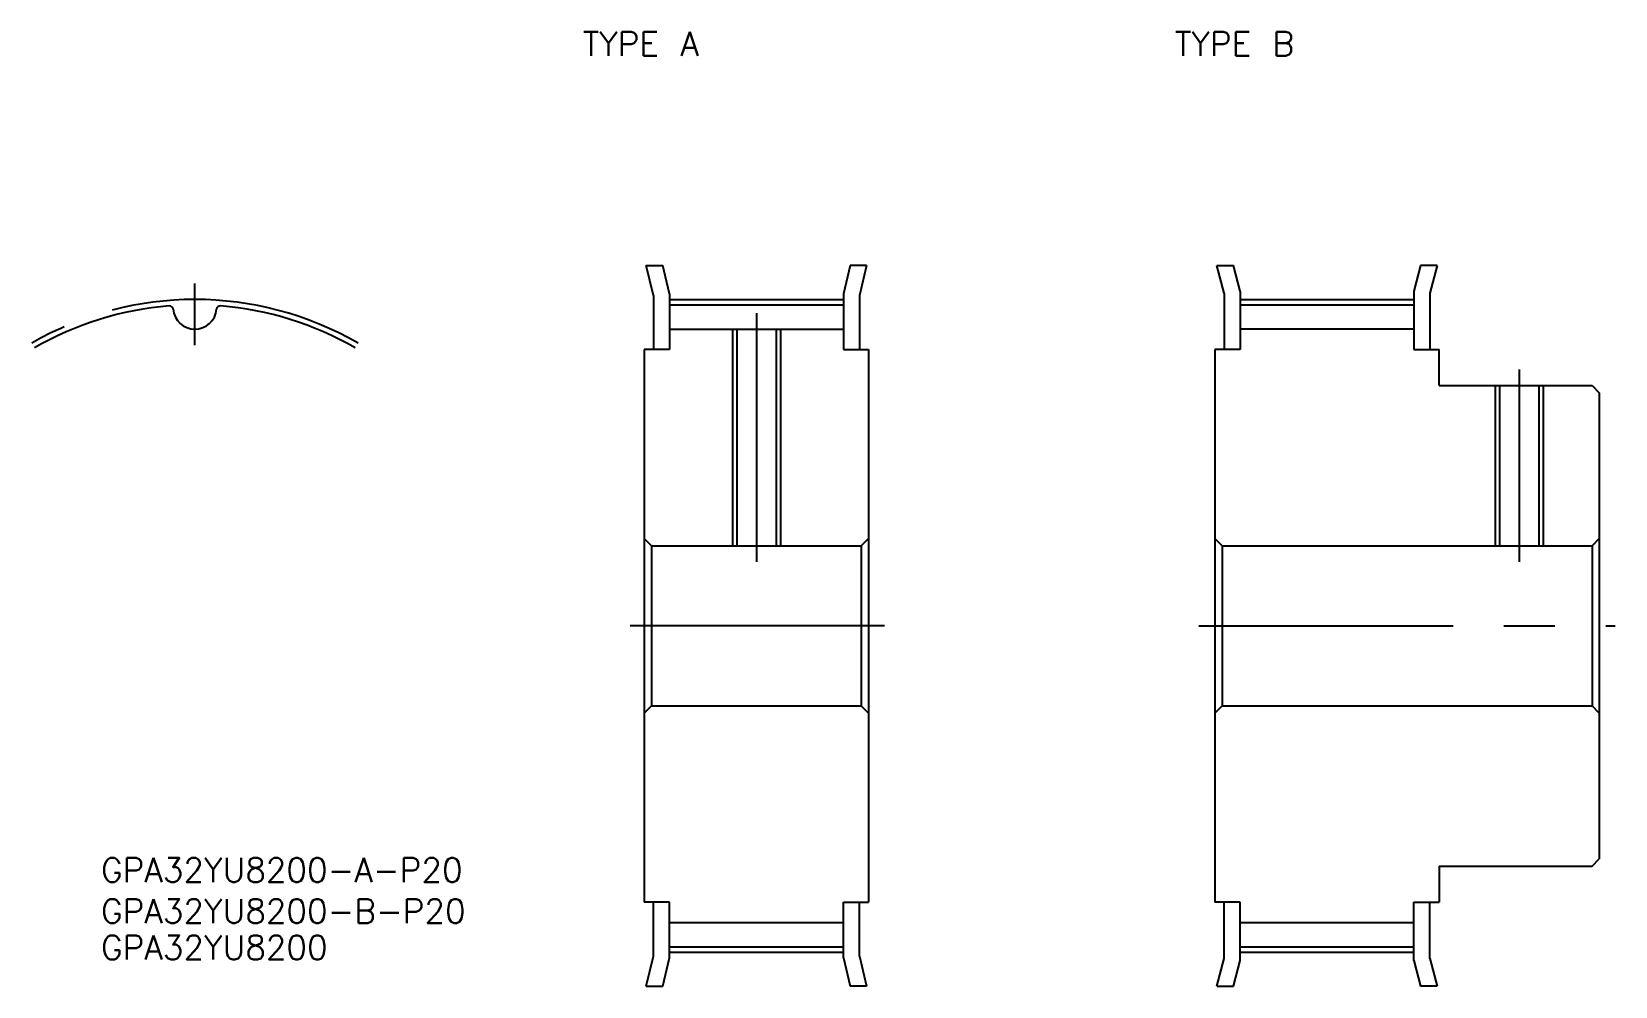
# Model space of a CAD drawing. Extents: x -20 to 177, y -45 to 74.
import ezdxf

# ---------------------------------------------------------------- set-up
doc = ezdxf.new("R2010")
doc.units = 0
doc.linetypes.add('CENTER', pattern=[50.8, 31.75, -6.35, 6.35, -6.35])
doc.layers.get('0').update_dxf_attribs({"linetype": 'CONTINUOUS'})
doc.layers.add('CENTER', color=1, linetype='CENTER')
doc.styles.get("Standard").update_dxf_attribs({"font": 'txt.shx', "height": 3, "bigfont": 'bigfont.shx'})

msp = doc.modelspace()

# ---------------------------------------------------------------- linework, layer by layer
at = {"color": 7, "linetype": 'CONTINUOUS'}
for p, q in [((57.26, 41.22), (56.36, 45)), ((56.36, 45), (58.41, 45)), ((59.26, 41.45), (58.41, 45)), ((81.8, 45), (80.96, 41.45)), ((83.86, 45), (81.8, 45)), ((83.86, 45), (82.96, 41.22)), ((127.58, 45), (129.65, 45)), ((128.48, 41.51), (127.58, 45)), ((130.48, 41.76), (129.65, 45)), ((153.02, 45), (152.18, 41.76)), ((155.08, 45), (153.02, 45)), ((155.08, 45), (154.18, 41.51)), ((130.48, 41.76), (130.48, 34.5)), ((152.18, 41.76), (152.18, 34.5)), ((57.26, 41.22), (57.26, 34.5)), ((59.26, 41.45), (59.26, 34.5)), ((59.26, 40.06), (80.96, 40.06)), ((80.96, 41.45), (80.96, 34.5)), ((82.96, 41.22), (82.96, 34.5)), ((128.48, 41.51), (128.48, 34.5)), ((130.48, 40.06), (152.18, 40.06)), ((154.18, 41.51), (154.18, 34.5)), ((59.26, 37.04), (80.96, 37.04)), ((67.65, 37.04), (67.65, 10)), ((72.57, 37.04), (72.57, 10)), ((152.18, 37.04), (130.48, 37.04)), ((56.11, 34.5), (56.11, -34.5)), ((59.26, 34.5), (56.11, 34.5)), ((80.96, 34.5), (84.11, 34.5)), ((84.11, 34.5), (84.11, -34.5)), ((127.33, 34.5), (127.33, -34.5)), ((130.48, 34.5), (127.33, 34.5)), ((152.18, 34.5), (155.33, 34.5)), ((155.33, 30), (155.33, 34.5)), ((155.33, 30), (174.43, 30)), ((162.87, 30), (162.87, 10)), ((167.79, 30), (167.79, 10)), ((174.43, 30), (175.33, 29.09)), ((175.33, 29.09), (175.33, -29.09)), ((56.11, 10.91), (57.01, 10)), ((57.01, 10), (83.2, 10)), ((57.01, 10), (57.01, -10)), ((84.11, 10.91), (83.2, 10)), ((83.2, 10), (83.2, -10)), ((127.33, 10.91), (128.24, 10)), ((128.24, 10), (174.43, 10)), ((128.24, 10), (128.24, -10)), ((175.33, 10.91), (174.43, 10)), ((174.43, 10), (174.43, -10)), ((56.11, -10.91), (57.01, -10)), ((57.01, -10), (83.2, -10)), ((84.11, -10.91), (83.2, -10)), ((127.33, -10.91), (128.24, -10)), ((128.24, -10), (174.43, -10)), ((175.33, -10.91), (174.43, -10)), ((174.43, -30), (175.33, -29.09)), ((155.33, -30), (174.43, -30)), ((155.33, -30), (155.33, -34.5)), ((59.26, -34.5), (56.11, -34.5)), ((57.26, -41.22), (57.26, -34.5)), ((59.26, -41.45), (59.26, -34.5)), ((80.96, -34.5), (84.11, -34.5)), ((80.96, -41.45), (80.96, -34.5)), ((82.96, -41.22), (82.96, -34.5)), ((130.48, -34.5), (127.33, -34.5)), ((128.48, -41.51), (128.48, -34.5)), ((130.48, -41.76), (130.48, -34.5)), ((152.18, -34.5), (155.33, -34.5)), ((152.18, -41.76), (152.18, -34.5)), ((154.18, -41.51), (154.18, -34.5)), ((59.26, -37.04), (80.96, -37.04)), ((130.48, -37.04), (152.18, -37.04)), ((56.36, -45), (57.26, -41.22)), ((58.41, -45), (59.26, -41.45)), ((59.26, -40.06), (80.96, -40.06)), ((80.96, -41.45), (81.8, -45)), ((82.96, -41.22), (83.86, -45)), ((127.58, -45), (128.48, -41.51)), ((130.48, -40.06), (152.18, -40.06)), ((154.18, -41.51), (155.08, -45)), ((129.65, -45), (130.48, -41.76)), ((152.18, -41.76), (153.02, -45)), ((56.36, -45), (58.41, -45)), ((83.86, -45), (81.8, -45)), ((127.58, -45), (129.65, -45)), ((155.08, -45), (153.02, -45))]:
    msp.add_line(p, q, dxfattribs=at)
at = {"color": 3, "linetype": 'CONTINUOUS'}
for p, q in [((67.11, 37.04), (67.11, 10)), ((73.11, 37.04), (73.11, 10)), ((162.33, 30), (162.33, 10)), ((168.33, 30), (168.33, 10))]:
    msp.add_line(p, q, dxfattribs=at)
at = {"color": 7, "linetype": 'CONTINUOUS'}
for centre, radius, start, end in [((0, 0), 40.06, 94.5745, 120), ((-3.16, 39.48), 0.453, 5.0145, 94.5745), ((3.16, 39.48), 0.453, 85.4255, 174.9855), ((0, 0), 40.06, 60, 85.4255), ((0, 39.76), 2.72, 185.0145, 354.9855)]:
    msp.add_arc(centre, radius, start, end, dxfattribs=at)
at = {"layer": 'CENTER', "color": 1, "linetype": 'CENTER'}
for p, q in [((0, 35.04), (0, 42.74)), ((59.26, 40.75), (80.96, 40.75)), ((130.48, 40.75), (152.18, 40.75)), ((70.11, 39.04), (70.11, 8)), ((165.33, 32), (165.33, 8)), ((86.11, 0), (54.11, 0)), ((125.33, 0), (177.33, 0)), ((59.26, -40.74), (80.96, -40.74)), ((130.48, -40.74), (152.18, -40.74))]:
    msp.add_line(p, q, dxfattribs=at)
msp.add_arc((0, 0), 40.74, 60, 120, dxfattribs=at)

# ---------------------------------------------------------------- texts
at = {"color": 7, "linetype": 'CONTINUOUS'}
for s, p in [('TYPE A', (48.43, 71.17)), ('TYPE B', (122.35, 71.17)), ('GPA32YU8200-A-P20', (-11.71, -31.98)), ('GPA32YU8200-B-P20', (-11.71, -37.11)), ('GPA32YU8200', (-11.71, -41.65))]:
    msp.add_text(s, height=3, dxfattribs=at).set_placement(p)

doc.saveas('drawing.dxf')
